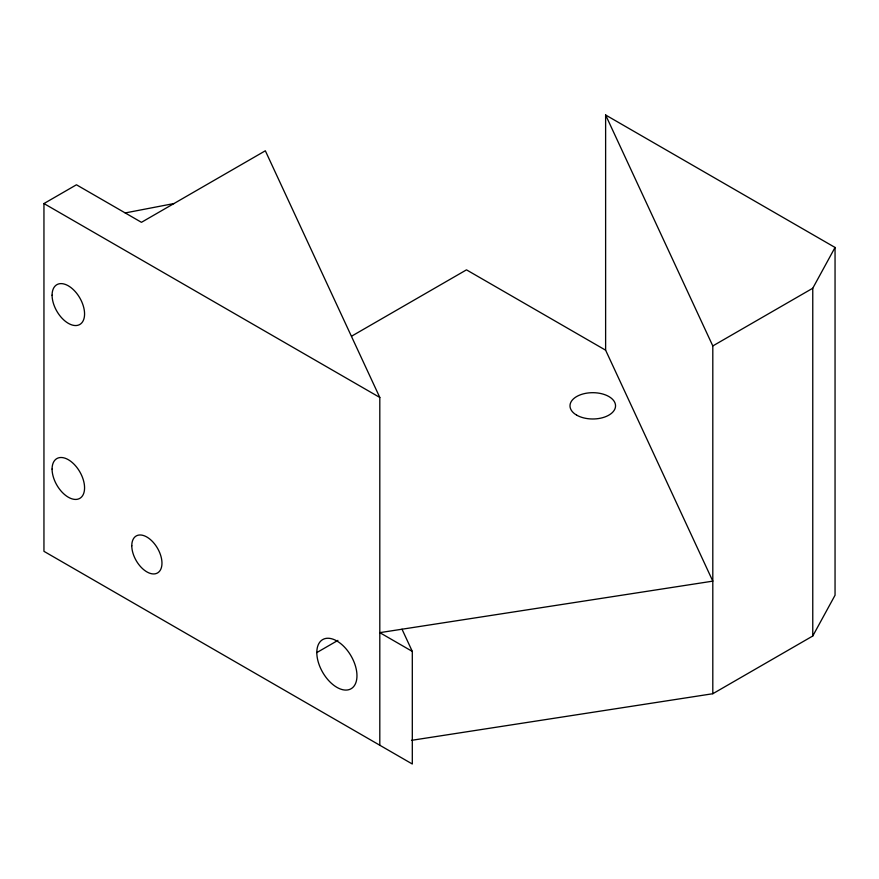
<?xml version="1.0" encoding="UTF-8"?>
<svg xmlns="http://www.w3.org/2000/svg" width="879" height="879" viewBox="0 0 879 879"><rect width="100%" height="100%" fill="white"/><g stroke="black" fill="none" stroke-linecap="round" stroke-linejoin="round"><path stroke-width="1.32" d="M411.504 740.338L712.803 693.729L812.767 636.011L812.767 288.235L835.05 247.46L605.62 114.995L605.62 350.183L712.803 581.14L379.805 632.649L412.306 651.416L412.306 764.005L43.95 551.331L43.95 203.554L76.451 184.788L141.453 222.321L265.337 150.792L379.805 397.462L379.805 745.238M812.767 636.011L835.05 595.237L835.05 247.46M351.71 336.119L466.485 269.853L605.62 350.183M712.803 693.729L712.803 345.941L812.767 288.235M316.814 652.581A28.392 16.393 60 0 1 346.93 649.889A28.392 16.393 60 0 1 346.93 690.037A28.392 16.393 60 0 1 316.814 652.581L337.899 640.406M125.203 212.938L173.954 203.554M43.95 203.554L379.805 397.462M605.62 114.995L712.803 345.941M402.011 629.21L412.306 651.416M131.784 545.749A21.338 12.317 60 0 0 154.418 573.91A21.338 12.317 60 0 0 154.418 543.727A21.338 12.317 60 0 0 131.784 545.749M52.081 295.19A22.986 13.273 60 0 0 76.451 325.516A22.986 13.273 60 0 0 76.451 293.015A22.986 13.273 60 0 0 52.081 295.19M52.081 469.078A22.986 13.273 60 0 0 76.451 499.404A22.986 13.273 60 0 0 76.451 466.903A22.986 13.273 60 0 0 52.081 469.078M576.657 415.13A22.777 13.152 0 0 0 614.773 409.229A22.777 13.152 0 0 0 586.875 393.133A22.777 13.152 0 0 0 576.657 415.13"/></g></svg>
